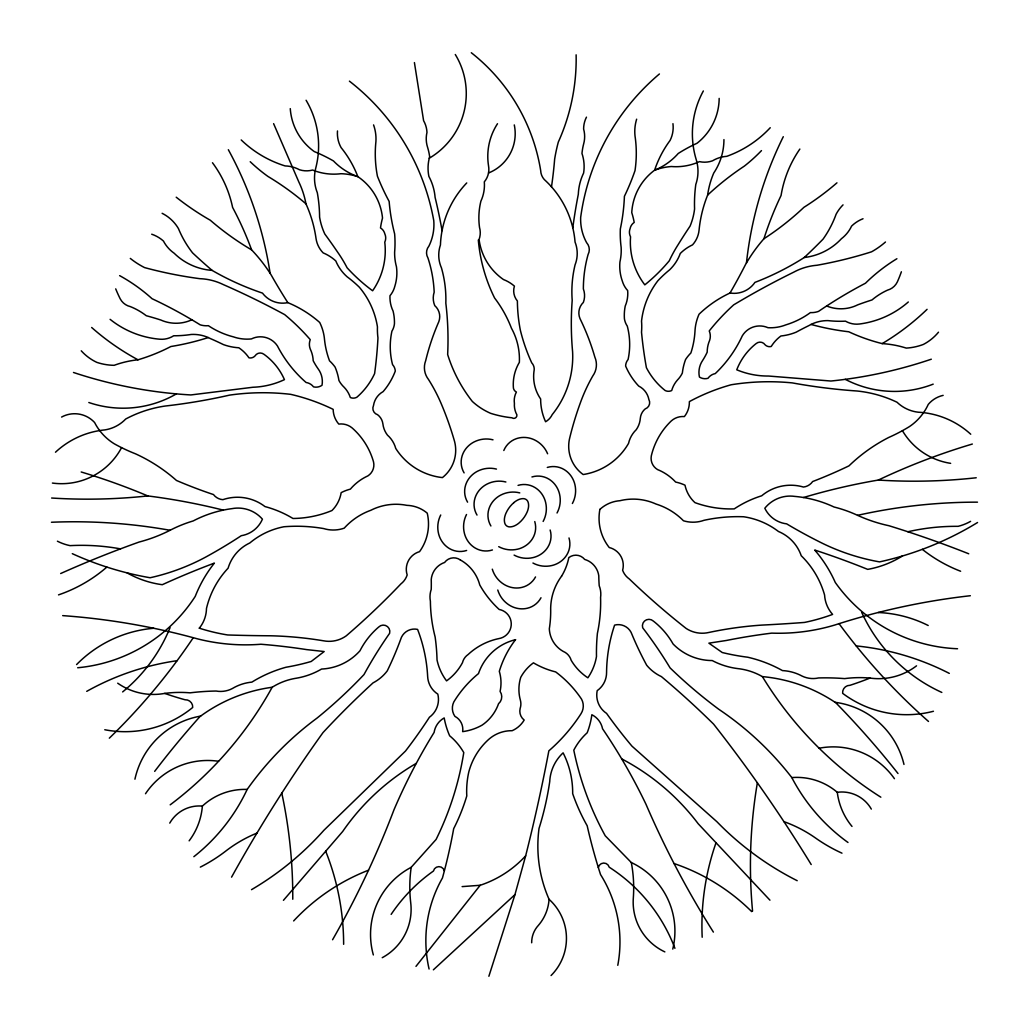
<?xml version="1.0" encoding="UTF-8"?>
<svg xmlns="http://www.w3.org/2000/svg" width="1029" height="1029" viewBox="0 0 1029 1029"><rect width="100%" height="100%" fill="white"/><g stroke="black" fill="none" stroke-linecap="round" stroke-linejoin="round"><path stroke-width="1.5" d="M488.878 976.264L514.95 894.638L525.652 855.845A1811.4 1811.4 0 0 0 548.856 750.836A173.464 173.464 0 0 0 581.063 713.637A14.226 14.226 0 0 0 581.526 699.128A110.991 110.991 0 0 0 555.66 671.911A82.423 82.423 0 0 1 533.434 662.843A43.244 43.244 0 0 0 520.738 677.352A40.491 40.491 0 0 0 520.378 700.183A14.149 14.149 0 0 1 520.159 708.389A11.216 11.216 0 0 0 524.173 720.056A26.278 26.278 0 0 1 512.146 730.706A34.42 34.42 0 0 0 488.093 739.954A66.422 66.422 0 0 0 468.774 772.059A88.044 88.044 0 0 0 466.78 795.957A193.298 193.298 0 0 1 453.686 828.654A563.146 563.146 0 0 1 442.444 878.007A126.503 126.503 0 0 0 429.08 969.022M415.973 966.372L480.183 885.274A107.556 107.556 0 0 0 525.652 855.845M283.438 900.324L342.696 831.471A229.351 229.351 0 0 1 416.295 763.351M373.347 954.938A75.812 75.812 0 0 1 411.188 867.318L436.09 839.458A304.237 304.237 0 0 0 463.77 752.572A61.83 61.83 0 0 0 449.647 735.774A78.371 78.371 0 0 1 444.194 717.933A20.04 20.04 0 0 0 434.109 732.429A582.478 582.478 0 0 0 393.966 809.823A917.508 917.508 0 0 1 332.573 939.747M433.376 969.82L514.95 894.638M462.124 886.612L480.183 885.274M672.773 949.085A75.812 75.812 0 0 0 631.317 862.534L605.232 835.78A304.237 304.237 0 0 1 573.796 750.18A61.83 61.83 0 0 1 587.173 732.789A78.371 78.371 0 0 0 591.855 714.731A20.04 20.04 0 0 1 602.557 728.776A582.478 582.478 0 0 1 646.019 804.344A917.508 917.508 0 0 0 713.393 932.094M769.936 900.169L698.189 823.74A229.351 229.351 0 0 0 621.696 758.887M273.611 123.66L298.873 182.069A85.266 85.266 0 0 1 305.947 203.819A127.429 127.429 0 0 1 316.032 238.509A25.699 25.699 0 0 0 323.183 252.902A42.986 42.986 0 0 1 335.788 260.929A43.437 43.437 0 0 0 347.095 276.775A115.287 115.287 0 0 1 359.391 287.271A80.944 80.944 0 0 1 377.45 326.888A66.332 66.332 0 0 0 377.952 337.911A418.996 418.996 0 0 1 374.607 373.591A70.062 70.062 0 0 1 356.857 397.233A7.293 7.293 0 0 1 350.336 397.516A26.677 26.677 0 0 0 344.11 387.226A26.252 26.252 0 0 1 338.94 380.498A57.38 57.38 0 0 0 335.12 367.134A40.877 40.877 0 0 0 329.537 360.845A84.944 84.944 0 0 1 324.547 339.827A47.771 47.771 0 0 0 319.71 322.476A113.602 113.602 0 0 0 287.811 302.629A25.185 25.185 0 0 1 262.485 293.111A277.444 277.444 0 0 1 212.09 270.383A60.274 60.274 0 0 1 174.184 253.25A34.137 34.137 0 0 1 163.444 241.043A33.841 33.841 0 0 0 151.713 234.213M414.417 62.589L423.601 120.689A25.944 25.944 0 0 1 426.971 132.394A27.809 27.809 0 0 0 427.627 147.469A58.499 58.499 0 0 1 429.659 156.781A41.044 41.044 0 0 0 428.887 176.422A53.945 53.945 0 0 1 435.1 197.388A554.014 554.014 0 0 1 442.071 230.637M551.068 975.531A52.556 52.556 0 0 0 549.062 899.32A132.265 132.265 0 0 1 539.029 828.422A303.967 303.967 0 0 0 549.73 781.603A41.919 41.919 0 0 1 563.107 752.855A88.044 88.044 0 0 1 572.677 793.655A193.298 193.298 0 0 0 587.173 825.747A563.146 563.146 0 0 0 600.55 874.573A126.503 126.503 0 0 1 617.786 965.305M549.062 899.32A44.17 44.17 0 0 1 538.36 925.405A25.223 25.223 0 0 0 531.671 942.783M598.325 867.537A5.608 5.608 0 0 1 609.245 867.215A166.544 166.544 0 0 1 674.921 948.301M631.317 862.534A138.208 138.208 0 0 1 633.324 897.983A54.974 54.974 0 0 0 664.85 951.889M674.059 863.55A202.134 202.134 0 0 1 751.71 911.617M797.192 880.695A300.288 300.288 0 0 1 716.917 821.734L631.986 746.166A503.413 503.413 0 0 1 606.57 713.393A22.008 22.008 0 0 1 597.206 690.652A22.098 22.098 0 0 0 606.57 672.593A152.691 152.691 0 0 1 614.596 625.105A14.419 14.419 0 0 1 631.986 634.469A332.444 332.444 0 0 0 646.688 665.236A42.138 42.138 0 0 0 661.403 676.606A880.129 880.129 0 0 1 713.573 724.094A1458.698 1458.698 0 0 1 811.199 864.54M702.19 937.239A251.179 251.179 0 0 1 716.043 842.7M752.559 911.102A493.856 493.856 0 0 1 757.37 782.799M783.944 821.644A132.381 132.381 0 0 1 815.212 837.786A161.09 161.09 0 0 0 841.966 853.17M847.986 842.468A185.979 185.979 0 0 1 791.815 777.59A312.803 312.803 0 0 0 718.924 709.38A487.965 487.965 0 0 1 670.098 667.911A439.036 439.036 0 0 0 642.688 627.78A6.521 6.521 0 0 1 653.376 621.092A77.136 77.136 0 0 1 673.069 643.961A54.691 54.691 0 0 0 712.235 660.554A74.525 74.525 0 0 0 737.639 668.58A63.605 63.605 0 0 1 762.386 676.606A156.884 156.884 0 0 1 835.87 702.82A891.371 891.371 0 0 1 897.995 773.499M791.815 777.59A62.28 62.28 0 0 1 837.284 792.304A33.88 33.88 0 0 1 871.319 809.09M851.999 826.416A66.113 66.113 0 0 1 837.284 792.304M880.837 797.192A371.122 371.122 0 0 1 762.386 676.606M819.148 748.224A74.693 74.693 0 0 1 894.433 778.696M835.085 702.305A81.677 81.677 0 0 1 903.976 764.444M916.53 665.827A62.203 62.203 0 0 1 870.007 678.072A116.959 116.959 0 0 0 844.642 678.613A244.349 244.349 0 0 0 818.557 677.944A25.21 25.21 0 0 1 802.118 676.092A46.176 46.176 0 0 0 782.452 670.586A130.76 130.76 0 0 0 747.671 657.209A226.521 226.521 0 0 1 722.255 652.527L708.891 643.164L726.268 640.488A622.249 622.249 0 0 1 771.75 633.131A195.33 195.33 0 0 0 835.278 624.873A688.26 688.26 0 0 1 970.334 595.727M870.007 678.072A322.527 322.527 0 0 1 849.993 685.301A7.267 7.267 0 0 0 842.635 693.327A106.63 106.63 0 0 0 933.444 711.271M968.726 553.782A1069.363 1069.363 0 0 0 888.915 525.716A152.806 152.806 0 0 1 857.581 515.336A131.493 131.493 0 0 0 834.03 507.001A116.483 116.483 0 0 0 794.748 496.402A32.439 32.439 0 0 0 764.817 508.249A27.822 27.822 0 0 0 786.645 523.851A512.21 512.21 0 0 0 823.432 543.801A215.846 215.846 0 0 0 879.551 561.885A317.562 317.562 0 0 0 977.55 522.513M857.581 515.336A543.659 543.659 0 0 1 977.486 502.165M907.9 531.749A216.733 216.733 0 0 1 958.128 526.333A49.701 49.701 0 0 0 970.604 521.356M960.623 571.249A144.973 144.973 0 0 1 922.331 549.345M878.174 612.512A122.721 122.721 0 0 1 928.197 625.503M928.492 721.445A620.616 620.616 0 0 1 839.059 623.664M856.205 645.916A260.98 260.98 0 0 1 949.291 673.378M941.818 692.427A161.604 161.604 0 0 1 861.813 612.615M957.549 648.746A157.321 157.321 0 0 1 835.278 582.465A129.332 129.332 0 0 0 814.698 550.039A807.07 807.07 0 0 1 867.704 569.371A97.742 97.742 0 0 0 902.369 556.02M943.156 395.368A27.153 27.153 0 0 0 928.261 404.41A53.521 53.521 0 0 1 909.495 426.559A173.901 173.901 0 0 1 888.747 437.454A164.524 164.524 0 0 0 849.002 465.841A486.653 486.653 0 0 1 812.64 481.546A12.978 12.978 0 0 1 803.482 487.051A45.276 45.276 0 0 0 761.692 495.785A106.887 106.887 0 0 0 734.256 508.879A104.585 104.585 0 0 1 694.974 502.641A32.581 32.581 0 0 1 684.992 485.173A43.012 43.012 0 0 0 675.641 482.061A50.318 50.318 0 0 0 657.557 469.584A13.043 13.043 0 0 1 651.318 455.86A70.795 70.795 0 0 1 671.281 420.938A17.274 17.274 0 0 1 684.375 416.578A22.818 22.818 0 0 0 689.366 401.606A200.05 200.05 0 0 1 731.143 384.769A237.043 237.043 0 0 1 792.253 382.891A589.064 589.064 0 0 0 857.106 391.007A120.367 120.367 0 0 1 897.018 402.236A36.671 36.671 0 0 0 918.215 412.205A84.339 84.339 0 0 1 970.733 434.225M950.642 463.346A67.914 67.914 0 0 1 902.42 430.662M803.508 497.509A634.173 634.173 0 0 1 878.329 480.054A653.865 653.865 0 0 1 972.341 444.039M976.225 477.765A564.522 564.522 0 0 1 878.329 480.054M931.309 359.198A454.972 454.972 0 0 1 830.917 381.026L768.56 376.035A80.442 80.442 0 0 1 736.751 369.797A61.663 61.663 0 0 1 756.083 343.609A6.084 6.084 0 0 1 765.126 344.831A6.315 6.315 0 0 0 771.236 346.464A37.288 37.288 0 0 1 780.934 335.981A54.769 54.769 0 0 0 796.124 332.187A311.015 311.015 0 0 1 808.768 325.653A37.43 37.43 0 0 1 827.946 320.611A110.257 110.257 0 0 0 845.491 321.164A22.175 22.175 0 0 0 859.356 324.019A91.928 91.928 0 0 0 908.311 301.986M933.187 384.139A106.334 106.334 0 0 1 845.285 379.341M659.409 73.972A227.473 227.473 0 0 0 580.665 217.415A48.466 48.466 0 0 0 586.62 242.664A10.367 10.367 0 0 1 588.086 254.51A127.673 127.673 0 0 0 583.366 288.905A19.422 19.422 0 0 1 583.366 302.397A14.56 14.56 0 0 0 579.983 318.591A234.959 234.959 0 0 1 594.826 357.037A19.204 19.204 0 0 1 592.807 375.919A169.168 169.168 0 0 0 581.334 400.204A327.904 327.904 0 0 0 569.873 437.299A34.832 34.832 0 0 0 583.173 474.536A63.605 63.605 0 0 0 628.552 443.37A27.294 27.294 0 0 1 636.244 429.698A22.599 22.599 0 0 0 640.321 418.276A13.75 13.75 0 0 1 645.222 408.899A6.598 6.598 0 0 0 648.887 399.522A19.075 19.075 0 0 0 638.687 386.055A68.248 68.248 0 0 1 625.632 366.054A10.419 10.419 0 0 1 628.076 359.533A71.76 71.76 0 0 0 627.266 326.064A17.905 17.905 0 0 1 624.41 318.72A47.823 47.823 0 0 1 625.22 306.076A32.079 32.079 0 0 0 627.664 290.564A24.014 24.014 0 0 1 622.365 281.187A44.787 44.787 0 0 1 619.921 262.009A52.749 52.749 0 0 0 621.143 247.32A108.006 108.006 0 0 1 620.333 228.952A192.86 192.86 0 0 0 624.41 196.307A230.74 230.74 0 0 0 635.009 170.608A117.975 117.975 0 0 0 635.009 135.918A41.713 41.713 0 0 1 636.642 119.184M811.032 324.444A254.575 254.575 0 0 0 848.745 331.775A185.156 185.156 0 0 0 882.2 343.609A99.118 99.118 0 0 1 906.266 348.098A57.727 57.727 0 0 0 923.399 344.419A48.813 48.813 0 0 0 938.499 332.187M927.078 309.33A245.468 245.468 0 0 1 882.2 343.609M896.889 258.729A171.972 171.972 0 0 0 865.479 283.219A467.089 467.089 0 0 0 818.557 311.375A20.876 20.876 0 0 1 810.402 312.597A81.715 81.715 0 0 1 785.924 324.842A42.06 42.06 0 0 1 767.981 327.698A20.336 20.336 0 0 0 742.282 335.853A123.339 123.339 0 0 1 715.232 373.604A11.499 11.499 0 0 0 708.003 378.286A10.393 10.393 0 0 1 699.437 377.064A21.313 21.313 0 0 1 702.704 360.343A68.043 68.043 0 0 0 707.193 352.175A29.828 29.828 0 0 1 709.637 340.342A13.158 13.158 0 0 0 709.238 330.952A217.724 217.724 0 0 1 733.703 304.841A812.447 812.447 0 0 1 793.681 272.196A57.971 57.971 0 0 1 816.936 265.263A426.829 426.829 0 0 0 871.589 251.796A80.944 80.944 0 0 0 885.467 242.008M826.647 305.973A37.584 37.584 0 0 0 857.723 304.841A297.831 297.831 0 0 1 872 299.941A66.859 66.859 0 0 1 887.5 290.152A15.332 15.332 0 0 0 897.301 281.997A132.432 132.432 0 0 0 901.378 271.785M863.022 218.74A33.841 33.841 0 0 0 851.6 226.084A34.137 34.137 0 0 1 841.4 238.741A60.274 60.274 0 0 1 804.279 257.507A277.444 277.444 0 0 1 754.926 282.396A25.185 25.185 0 0 1 730.037 293.008A113.602 113.602 0 0 0 699.038 314.231A47.771 47.771 0 0 0 694.948 331.775A84.944 84.944 0 0 1 690.871 352.998A40.877 40.877 0 0 0 685.571 359.52A57.38 57.38 0 0 0 682.343 373.038A26.252 26.252 0 0 1 677.468 379.984A26.677 26.677 0 0 0 671.705 390.531A7.293 7.293 0 0 1 665.171 390.531A70.062 70.062 0 0 1 646.405 367.687A418.996 418.996 0 0 1 641.517 332.187A66.332 66.332 0 0 0 641.53 321.138A80.944 80.944 0 0 1 657.853 280.776A115.287 115.287 0 0 1 669.686 269.765A43.437 43.437 0 0 0 680.298 253.443A42.986 42.986 0 0 1 692.53 244.863A25.699 25.699 0 0 0 699.064 230.174A127.429 127.429 0 0 1 707.63 195.086A85.266 85.266 0 0 1 713.74 173.052A60.209 60.209 0 0 0 723.94 139.597M804.279 257.507A597.373 597.373 0 0 0 823.046 239.152A102.926 102.926 0 0 0 836.101 214.251A39.334 39.334 0 0 1 843.034 204.874M730.037 293.008A617.786 617.786 0 0 0 745.562 264.453A159.276 159.276 0 0 1 763.93 238.754A334.644 334.644 0 0 1 781.062 195.497A113.653 113.653 0 0 1 799.855 149.064M763.93 238.754A281.149 281.149 0 0 0 803.906 207.331A274.216 274.216 0 0 0 836.95 182.84M746.449 262.935A375.778 375.778 0 0 1 783.288 136.703M707.63 195.086A277.496 277.496 0 0 1 744.34 166.119A161.965 161.965 0 0 0 761.473 150.607M703.347 90.964A89.008 89.008 0 0 0 696.209 159.585A40.105 40.105 0 0 1 695.797 184.474A143.301 143.301 0 0 0 694.575 208.964A64.107 64.107 0 0 1 690.086 226.097A581.694 581.694 0 0 0 678.252 244.465A138.118 138.118 0 0 0 669.274 260.787A174.338 174.338 0 0 1 644.81 284.853A70.345 70.345 0 0 1 630.545 236.837A9.943 9.943 0 0 1 630.121 228.541A9.66 9.66 0 0 1 634.198 222.431A77.574 77.574 0 0 0 631.755 212.63A56.595 56.595 0 0 1 654.598 170.197A106.592 106.592 0 0 1 670.098 140.407A29.236 29.236 0 0 0 672.953 123.673M719.168 98.398A57.547 57.547 0 0 1 697.019 143.263A152.06 152.06 0 0 0 678.252 153.462A62.73 62.73 0 0 1 654.598 170.197A60.196 60.196 0 0 1 671.32 166.518A56.788 56.788 0 0 0 699.463 161.63A23.294 23.294 0 0 0 712.518 160.807A32.015 32.015 0 0 1 726.796 156.318A110.039 110.039 0 0 0 770.232 127.725M572.793 227.795A554.014 554.014 0 0 1 578.311 194.275A53.945 53.945 0 0 1 583.61 173.052A41.044 41.044 0 0 0 581.977 153.462A58.499 58.499 0 0 1 583.61 144.086A27.809 27.809 0 0 0 583.61 128.985A25.944 25.944 0 0 1 586.466 117.152M576.124 54.833A201.208 201.208 0 0 1 558.323 142.041A168.962 168.962 0 0 0 554.644 159.173A426.945 426.945 0 0 1 551.493 186.828M471.308 52.736A188.024 188.024 0 0 1 540.675 170.557A14.072 14.072 0 0 0 546.077 181.207A94.745 94.745 0 0 1 575.057 242.059A31.23 31.23 0 0 1 575.057 264.903A114.502 114.502 0 0 0 572.201 300.391A308.224 308.224 0 0 0 572.6 351.789A92.404 92.404 0 0 1 552.213 414.61A16.477 16.477 0 0 1 545.589 421.749A54.203 54.203 0 0 1 540.637 398.982A39.681 39.681 0 0 1 534.205 369.784A9.235 9.235 0 0 0 531.736 362.851A182.339 182.339 0 0 1 520.352 330.18A158.698 158.698 0 0 1 517.381 300.982A15.757 15.757 0 0 1 514.41 286.126A36.568 36.568 0 0 0 503.49 279.554A57.714 57.714 0 0 1 479.077 239.461A19.487 19.487 0 0 0 479.514 227.409A69.985 69.985 0 0 1 480.903 201.131A38.343 38.343 0 0 0 484.312 181.863A19.474 19.474 0 0 0 488.505 165.669A59.888 59.888 0 0 1 497.496 123.724M478.318 240.001A161.373 161.373 0 0 0 494.602 298.011A120.702 120.702 0 0 1 511.439 328.2A64.248 64.248 0 0 1 519.362 362.349A43.192 43.192 0 0 0 513.42 388.087A5.595 5.595 0 0 0 516.391 392.049A18.663 18.663 0 0 0 514.41 403.432A20.503 20.503 0 0 0 516.88 414.816A3.113 3.113 0 0 1 511.927 417.787A108.547 108.547 0 0 1 490.653 413.336A65.354 65.354 0 0 1 472.337 401.451A145.256 145.256 0 0 1 447.654 354.503A308.224 308.224 0 0 0 445.827 303.143A114.502 114.502 0 0 0 441.428 267.81A31.23 31.23 0 0 1 440.438 244.979A94.745 94.745 0 0 1 466.742 182.943M373.566 124.908A41.713 41.713 0 0 1 375.919 141.552A117.975 117.975 0 0 0 377.424 176.203A230.74 230.74 0 0 0 389.142 201.427A192.86 192.86 0 0 0 394.634 233.866A108.006 108.006 0 0 1 394.621 252.246A52.749 52.749 0 0 0 396.474 266.858A44.787 44.787 0 0 1 394.866 286.126A24.014 24.014 0 0 1 389.978 295.735A32.079 32.079 0 0 0 393.091 311.118A47.823 47.823 0 0 1 394.454 323.723A17.905 17.905 0 0 1 391.92 331.184A71.76 71.76 0 0 0 392.563 364.652A10.419 10.419 0 0 1 395.29 371.07A68.248 68.248 0 0 1 383.122 391.612A19.075 19.075 0 0 0 373.514 405.503A6.598 6.598 0 0 0 377.592 414.713A13.75 13.75 0 0 1 382.891 423.884A22.599 22.599 0 0 0 387.457 435.113A27.294 27.294 0 0 1 395.741 448.425A63.605 63.605 0 0 0 442.431 477.597A34.832 34.832 0 0 0 454.098 439.82A327.904 327.904 0 0 0 441.029 403.252A169.168 169.168 0 0 0 428.514 379.495A19.204 19.204 0 0 1 425.672 360.716A234.959 234.959 0 0 1 438.83 321.653A14.56 14.56 0 0 0 434.752 305.626A19.422 19.422 0 0 1 434.174 292.159A127.673 127.673 0 0 0 427.961 257.996A10.367 10.367 0 0 1 428.913 246.098A48.466 48.466 0 0 0 433.762 220.605A227.473 227.473 0 0 0 349.41 81.15M241.21 139.944A110.039 110.039 0 0 0 285.11 165.926A32.015 32.015 0 0 1 299.568 169.785A23.294 23.294 0 0 0 312.636 170.042A56.788 56.788 0 0 0 340.972 173.708A60.196 60.196 0 0 1 357.848 176.641A56.595 56.595 0 0 1 382.518 218.045A77.574 77.574 0 0 0 380.498 227.936A9.66 9.66 0 0 1 384.833 233.879A9.943 9.943 0 0 1 384.769 242.175A70.345 70.345 0 0 1 372.614 290.77A174.338 174.338 0 0 1 347.107 267.784A138.118 138.118 0 0 0 337.435 251.873A581.694 581.694 0 0 0 324.817 234.033A64.107 64.107 0 0 1 319.595 217.106A143.301 143.301 0 0 0 317.305 192.706A40.105 40.105 0 0 1 315.813 167.856A89.008 89.008 0 0 0 306.089 100.263M290.268 108.624A57.547 57.547 0 0 0 314.295 151.585A152.06 152.06 0 0 1 333.486 160.961A62.73 62.73 0 0 0 357.848 176.641A106.592 106.592 0 0 0 341.062 147.559A29.236 29.236 0 0 1 337.486 130.966M305.947 203.819A277.496 277.496 0 0 0 268.003 176.473A161.965 161.965 0 0 1 250.214 161.72M228.335 149.707A375.778 375.778 0 0 1 270.112 273.29M212.476 162.749A113.653 113.653 0 0 1 232.605 207.421A334.644 334.644 0 0 1 251.603 249.88A159.276 159.276 0 0 1 271.051 274.769A617.786 617.786 0 0 0 287.811 302.629M251.603 249.88A281.149 281.149 0 0 1 210.289 220.232A274.216 274.216 0 0 1 176.216 197.208M212.09 270.383A597.373 597.373 0 0 1 192.552 252.851A102.926 102.926 0 0 1 178.429 228.554A39.334 39.334 0 0 0 162.132 213.312M130.31 258.42A80.944 80.944 0 0 0 144.6 267.604A426.829 426.829 0 0 0 199.793 278.679A57.971 57.971 0 0 1 223.332 284.596A812.447 812.447 0 0 1 284.66 314.604A217.724 217.724 0 0 1 310.243 339.634A13.158 13.158 0 0 0 310.243 349.024A29.828 29.828 0 0 1 313.202 360.742A68.043 68.043 0 0 0 318.038 368.704A21.313 21.313 0 0 1 322.026 385.27A10.393 10.393 0 0 1 313.523 386.865A11.499 11.499 0 0 0 306.102 382.492A123.339 123.339 0 0 1 277.444 345.963A20.336 20.336 0 0 0 251.41 338.927A42.06 42.06 0 0 1 233.364 336.843A81.715 81.715 0 0 1 208.372 325.678A20.876 20.876 0 0 1 200.166 324.817A467.089 467.089 0 0 0 152.073 298.719A171.972 171.972 0 0 0 119.634 275.631M115.711 288.866A132.432 132.432 0 0 0 120.239 298.886A15.332 15.332 0 0 0 130.374 306.616A66.859 66.859 0 0 1 146.285 315.723A297.831 297.831 0 0 1 160.756 319.993A37.584 37.584 0 0 0 191.857 319.775M208.27 337.551A254.575 254.575 0 0 1 170.891 346.516A185.156 185.156 0 0 1 137.989 359.79A245.468 245.468 0 0 1 91.671 327.492M137.989 359.79A99.118 99.118 0 0 0 114.142 365.321A57.727 57.727 0 0 1 96.867 362.388A48.813 48.813 0 0 1 81.252 350.812M110.103 319.337A91.928 91.928 0 0 0 159.958 339.223A22.175 22.175 0 0 0 173.695 335.763A110.257 110.257 0 0 0 191.201 334.464A37.43 37.43 0 0 1 210.572 338.657A311.015 311.015 0 0 1 223.486 344.625A54.769 54.769 0 0 0 238.831 347.776A37.288 37.288 0 0 1 248.967 357.822A6.315 6.315 0 0 0 255.012 355.918A6.084 6.084 0 0 1 263.99 354.31A61.663 61.663 0 0 1 284.441 379.637A80.442 80.442 0 0 1 252.941 387.251L190.854 394.943A454.972 454.972 0 0 1 73.483 372.472M127.081 572.87A97.742 97.742 0 0 0 162.286 584.704A807.07 807.07 0 0 1 214.392 563.095A129.332 129.332 0 0 0 195.24 596.383A157.321 157.321 0 0 1 77.689 667.757M55.489 452.22A84.339 84.339 0 0 1 104.984 429.89A36.671 36.671 0 0 0 125.731 418.996A120.367 120.367 0 0 1 165.116 406.043A589.064 589.064 0 0 0 229.557 395.123A237.043 237.043 0 0 1 290.692 394.339A200.05 200.05 0 0 1 333.164 409.349A22.818 22.818 0 0 0 338.798 424.089A17.274 17.274 0 0 1 352.072 427.884A70.795 70.795 0 0 1 373.527 461.905A13.043 13.043 0 0 1 367.893 475.887A50.318 50.318 0 0 0 350.374 489.135A43.012 43.012 0 0 0 341.165 492.647A32.581 32.581 0 0 1 331.955 510.538A104.585 104.585 0 0 1 292.969 518.475A106.887 106.887 0 0 0 264.993 506.577A45.276 45.276 0 0 0 222.869 499.67A12.978 12.978 0 0 1 213.479 494.563A486.653 486.653 0 0 1 176.473 480.466A164.524 164.524 0 0 0 135.532 453.828A173.901 173.901 0 0 1 114.335 443.833A53.521 53.521 0 0 1 94.617 422.533A27.153 27.153 0 0 0 61.599 417.054M176.422 393.875A106.334 106.334 0 0 1 88.816 402.506M223.306 510.127A634.173 634.173 0 0 0 147.79 495.927A564.522 564.522 0 0 1 51.643 498.023M81.201 471.989A653.865 653.865 0 0 1 147.79 495.927M121.563 447.641A67.914 67.914 0 0 1 52.402 483.064M170.055 627.651A161.604 161.604 0 0 1 122.631 691.925M86.732 691.347A260.98 260.98 0 0 1 177.091 660.682M193.259 637.71A620.616 620.616 0 0 1 109.318 738.166M76.583 664.567A122.721 122.721 0 0 1 153.694 628.269M62.692 615.625A688.26 688.26 0 0 1 197.092 638.752A195.33 195.33 0 0 0 260.916 644.244A622.249 622.249 0 0 1 306.668 649.608L324.161 651.537L311.208 661.467A226.521 226.521 0 0 1 286.023 667.242A130.76 130.76 0 0 0 251.861 682.124A46.176 46.176 0 0 0 232.451 688.478A25.21 25.21 0 0 1 216.103 691.038A244.349 244.349 0 0 0 190.069 692.839A116.959 116.959 0 0 0 164.704 693.405A62.203 62.203 0 0 1 117.705 683.192M106.849 567.082A144.973 144.973 0 0 1 58.524 594.878M72.3 553.666A317.562 317.562 0 0 0 150.118 577.745A215.846 215.846 0 0 0 205.401 557.242A512.21 512.21 0 0 0 241.288 535.697A27.822 27.822 0 0 0 262.421 519.169A32.439 32.439 0 0 0 232.001 508.635A116.483 116.483 0 0 0 193.208 520.931A131.493 131.493 0 0 0 170.055 530.282A152.806 152.806 0 0 1 139.198 542.013A1069.363 1069.363 0 0 0 60.672 573.526M57.405 541.203A49.701 49.701 0 0 0 70.075 545.64A216.733 216.733 0 0 1 120.496 548.869M51.45 522.256A543.659 543.659 0 0 1 170.055 530.282M164.704 693.405A322.527 322.527 0 0 0 185.014 699.759A7.267 7.267 0 0 1 192.719 707.45A106.63 106.63 0 0 1 104.778 729.741M134.928 779.197A81.677 81.677 0 0 1 200.642 716.094M154.672 771.364A891.371 891.371 0 0 1 199.883 716.647A156.884 156.884 0 0 1 272.17 687.269A63.605 63.605 0 0 1 296.532 678.175A74.525 74.525 0 0 0 321.575 669.043A54.691 54.691 0 0 0 359.983 650.765A77.136 77.136 0 0 1 378.646 627.073A6.521 6.521 0 0 1 389.631 633.285A439.036 439.036 0 0 0 363.983 674.574A487.965 487.965 0 0 1 317.009 718.113A312.803 312.803 0 0 0 247.153 789.436A185.979 185.979 0 0 1 193.851 856.694M272.17 687.269A371.122 371.122 0 0 1 170.184 804.832M145.513 793.732A74.693 74.693 0 0 1 218.572 761.28M247.153 789.436A62.28 62.28 0 0 0 202.366 806.106A66.113 66.113 0 0 1 189.143 840.822M169.759 823.11A33.88 33.88 0 0 1 202.366 806.106M200.333 867.113A161.09 161.09 0 0 0 226.393 850.584A132.381 132.381 0 0 1 256.941 833.104M281.792 793.127A493.856 493.856 0 0 1 292.763 899.243M231.564 877.145A1458.698 1458.698 0 0 1 323.003 732.584A880.129 880.129 0 0 1 373.051 682.87A42.138 42.138 0 0 0 387.251 670.882A332.444 332.444 0 0 0 400.615 639.498A14.419 14.419 0 0 1 417.581 629.388A152.691 152.691 0 0 1 427.652 676.477A22.098 22.098 0 0 0 437.801 694.112A22.008 22.008 0 0 1 429.427 717.239A503.413 503.413 0 0 1 405.465 751.08L323.903 830.274A300.288 300.288 0 0 1 251.513 889.661M325.678 851.189A251.179 251.179 0 0 1 343.635 944.3M293.651 920.929A202.134 202.134 0 0 1 368.536 870.187M382.248 957.69A54.974 54.974 0 0 0 410.725 902.819A138.208 138.208 0 0 1 411.188 867.318M391.149 914.382A166.544 166.544 0 0 1 433.441 871.036A5.608 5.608 0 0 1 444.361 870.881M514.281 124.921A42.305 42.305 0 0 1 488.518 172.988M455.294 54.511A74.963 74.963 0 0 1 429.273 158.209M543.145 521.433A26.895 26.895 0 0 0 545.64 502.461A24.722 24.722 0 0 0 541.82 493.959A22.96 22.96 0 0 0 535.119 487.63A20.927 20.927 0 0 0 518.063 485.379M557.036 512.995A26.895 26.895 0 0 0 559.532 494.023A24.722 24.722 0 0 0 555.711 485.521A22.96 22.96 0 0 0 549.01 479.192A20.927 20.927 0 0 0 531.942 476.954M572.394 503.49A26.895 26.895 0 0 0 574.889 484.518A24.722 24.722 0 0 0 571.069 476.015A22.96 22.96 0 0 0 564.368 469.687A20.927 20.927 0 0 0 547.299 467.436M534.771 521.574A20.927 20.927 0 0 1 532.52 538.63A22.96 22.96 0 0 1 526.192 545.331A24.722 24.722 0 0 1 517.69 549.164A26.895 26.895 0 0 1 498.718 546.669M550.142 530.012A20.927 20.927 0 0 1 547.904 547.068A22.96 22.96 0 0 1 541.576 553.769A24.722 24.722 0 0 1 533.073 557.589A26.895 26.895 0 0 1 514.101 555.094M568.998 537.948A20.927 20.927 0 0 1 566.747 555.004A22.96 22.96 0 0 1 560.419 561.705A24.722 24.722 0 0 1 551.917 565.526A26.895 26.895 0 0 1 532.945 563.03M519.774 492.891A26.895 26.895 0 0 0 500.763 495.078A24.722 24.722 0 0 0 493.444 500.84A22.96 22.96 0 0 0 488.929 508.879A20.927 20.927 0 0 0 490.897 525.973M477.006 515.066A20.927 20.927 0 0 1 475.038 497.972A22.96 22.96 0 0 1 479.553 489.933A24.722 24.722 0 0 1 486.884 484.157A26.895 26.895 0 0 1 505.882 481.984M467.578 502.165A20.927 20.927 0 0 1 465.622 485.071A22.96 22.96 0 0 1 470.124 477.032A24.722 24.722 0 0 1 477.456 471.256A26.895 26.895 0 0 1 496.467 469.083M464.105 472.89A20.927 20.927 0 0 1 462.15 455.796A22.96 22.96 0 0 1 466.651 447.769A24.722 24.722 0 0 1 473.983 441.994A26.895 26.895 0 0 1 492.994 439.807M440.721 515.002A26.895 26.895 0 0 0 438.65 534.025A24.722 24.722 0 0 0 442.676 542.437A22.96 22.96 0 0 0 449.519 548.611A20.927 20.927 0 0 0 466.626 550.464M466.51 514.5A26.895 26.895 0 0 0 464.452 533.524A24.722 24.722 0 0 0 468.465 541.936A22.96 22.96 0 0 0 475.321 548.11A20.927 20.927 0 0 0 492.428 549.962M535.53 576.935A20.927 20.927 0 0 1 521.883 587.405A22.96 22.96 0 0 1 512.674 587.675A24.722 24.722 0 0 1 503.953 584.356A26.895 26.895 0 0 1 492.299 569.178M497.766 590.016A26.895 26.895 0 0 0 509.406 605.193A24.722 24.722 0 0 0 518.127 608.512A22.96 22.96 0 0 0 527.337 608.242A20.927 20.927 0 0 0 540.997 597.759M503.811 450.509A20.927 20.927 0 0 1 516.314 438.688A22.96 22.96 0 0 1 525.446 437.479A24.722 24.722 0 0 1 534.463 439.872A26.895 26.895 0 0 1 547.608 453.763M515.529 639.678A98.051 98.051 0 0 0 499.309 671.332A40.118 40.118 0 0 1 500.081 691.398A9.274 9.274 0 0 1 498.538 703.746A43.295 43.295 0 0 1 482.074 725.149A54.37 54.37 0 0 1 462.651 731.632A14.676 14.676 0 0 0 454.921 716.377A14.226 14.226 0 0 1 453.84 701.907A110.991 110.991 0 0 1 478.485 673.596A51.952 51.952 0 0 1 515.529 639.678M561.564 576.214A57.418 57.418 0 0 0 568.818 557.615A11.332 11.332 0 0 1 584.691 559.429A19.834 19.834 0 0 1 598.775 575.764A168.73 168.73 0 0 0 599.212 585.733A22.921 22.921 0 0 1 600.576 597.527A148.973 148.973 0 0 1 597.399 633.362A196.925 196.925 0 0 0 596.486 656.489A52.903 52.903 0 0 1 587.868 677.802A53.084 53.084 0 0 1 571.172 660.284A13.776 13.776 0 0 0 565.191 652.412A27.333 27.333 0 0 1 549.319 628.822A114 114 0 0 0 550.669 608.409A55.244 55.244 0 0 1 561.564 576.214M599.881 509.406A47.18 47.18 0 0 0 609.245 547.531A18.393 18.393 0 0 1 622.622 570.272A18.393 18.393 0 0 0 629.311 578.967A750.887 750.887 0 0 0 686.15 628.449A29.339 29.339 0 0 0 708.891 632.462A375.739 375.739 0 0 1 761.717 625.105A1614.694 1614.694 0 0 0 804.511 622.429A190.995 190.995 0 0 0 832.602 614.403A32.053 32.053 0 0 1 824.576 595.019A88.314 88.314 0 0 0 801.244 555.737A40.581 40.581 0 0 0 778.438 531.478A75.194 75.194 0 0 0 743.658 516.764A158.222 158.222 0 0 0 704.029 520.301A32.696 32.696 0 0 1 683.475 520.777A65.946 65.946 0 0 0 656.052 504.056A55.489 55.489 0 0 0 619.947 500.711A33.108 33.108 0 0 0 599.881 509.406M199.304 628.179A32.053 32.053 0 0 0 206.482 608.448A88.314 88.314 0 0 1 228.091 568.201A40.581 40.581 0 0 1 249.828 542.965A75.194 75.194 0 0 1 283.927 526.758A158.222 158.222 0 0 1 323.672 528.572A32.696 32.696 0 0 0 344.226 528.147A65.946 65.946 0 0 1 370.89 510.255A55.489 55.489 0 0 1 406.828 505.342A33.108 33.108 0 0 1 427.241 513.162A47.18 47.18 0 0 1 419.549 551.647A18.393 18.393 0 0 0 407.175 574.954A18.393 18.393 0 0 1 400.873 583.932A750.887 750.887 0 0 1 346.233 635.845A29.339 29.339 0 0 1 323.698 640.835A375.739 375.739 0 0 0 270.588 635.781A1614.694 1614.694 0 0 1 227.718 634.97A190.995 190.995 0 0 1 199.304 628.179M460.375 559.969A11.332 11.332 0 0 0 444.592 562.477A19.834 19.834 0 0 0 431.241 579.404A168.73 168.73 0 0 1 431.228 589.385A22.921 22.921 0 0 0 430.392 601.232A148.973 148.973 0 0 0 435.113 636.887A196.925 196.925 0 0 1 437.029 659.962A52.903 52.903 0 0 0 446.56 680.876A53.084 53.084 0 0 0 462.484 662.65A13.776 13.776 0 0 1 468.118 654.521A64.197 64.197 0 0 1 498.731 638.623A14.792 14.792 0 0 0 499.194 609.464A98.205 98.205 0 0 1 479.758 584.948A40.17 40.17 0 0 0 460.375 559.969M513.921 502.576A30.15 30.15 0 0 0 505.985 513.162A19.384 19.384 0 0 0 504.493 518.269A11.846 11.846 0 0 0 504.802 523.221A5.055 5.055 0 0 0 509.715 526.899A11.846 11.846 0 0 0 514.551 525.819A19.384 19.384 0 0 0 519.053 522.951A30.15 30.15 0 0 0 526.977 512.378A19.384 19.384 0 0 0 528.482 507.258A11.846 11.846 0 0 0 528.16 502.319A5.055 5.055 0 0 0 523.246 498.628A11.846 11.846 0 0 0 518.41 499.708A19.384 19.384 0 0 0 513.921 502.576"/></g></svg>
